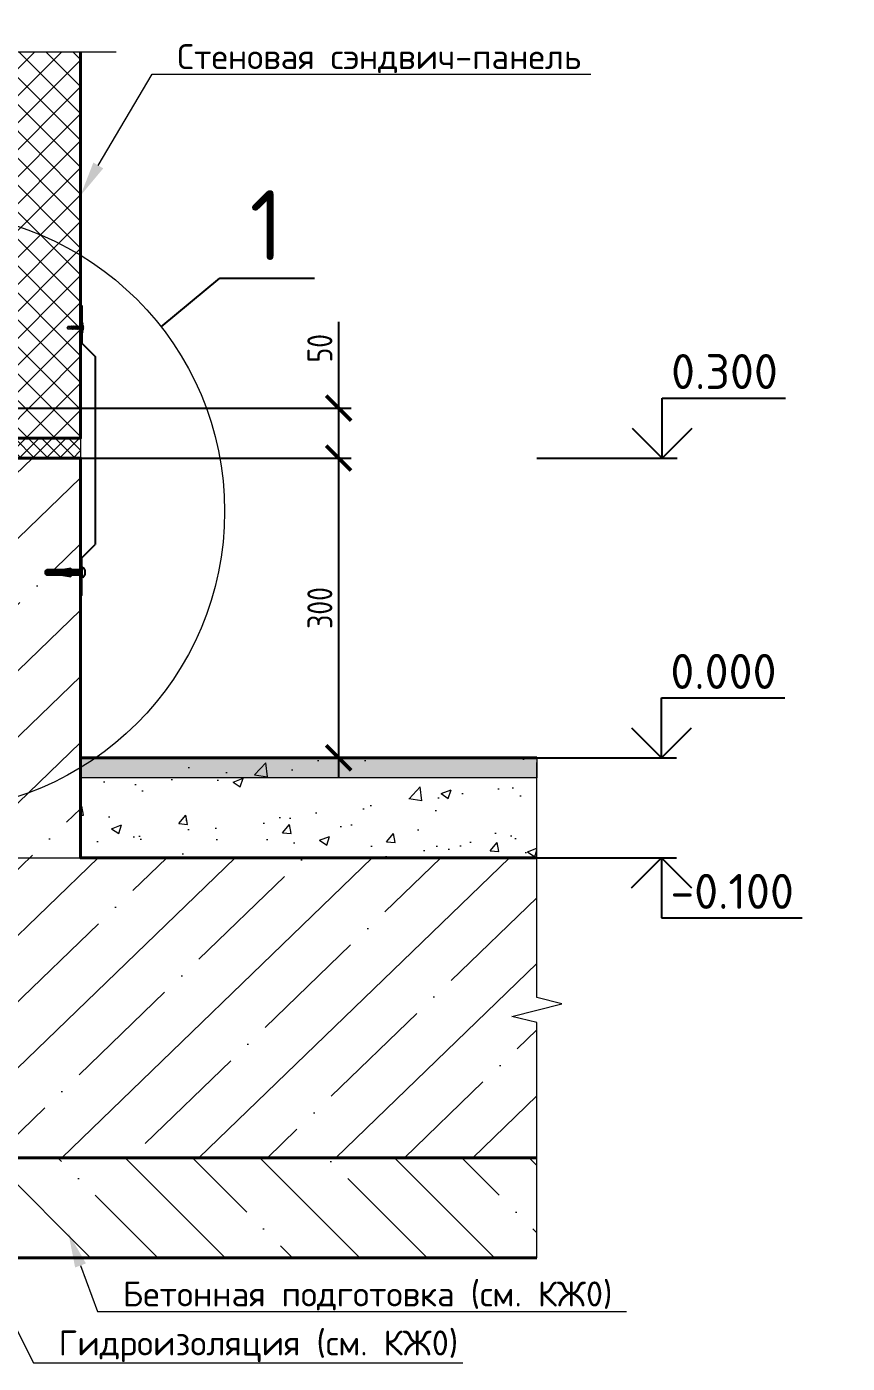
# Model space of a CAD drawing. Header units: millimetres. Extents: x -3689 to 2955806, y -724709 to -635850.
# Drawn here: x 2941213 to 2942034, y -722831 to -721494 of the extents above; entities that cross this region are included whole.
import ezdxf
from ezdxf import colors
from ezdxf.entities.mleader import LeaderData, LeaderLine
from ezdxf.math import Vec2, Vec3

# ---------------------------------------------------------------- set-up
doc = ezdxf.new("R2010")
doc.units = ezdxf.units.MM
doc.header["$PDMODE"] = 35
for name, color, linetype, lineweight in [('0_текст', 7, 'Continuous', 0), ('_PP_Hatch', 9, 'Continuous', 9), ('_PP_Primary Line Continuous', 3, 'Continuous', 40), ('_Выноска', 7, 'Continuous', 15), ('K_Dim', 165, 'Continuous', 13), ('Штрих Бетон неармированный', 7, 'Continuous', 15), ('Штрих Мин. Вата', 40, 'Continuous', 15)]:
    doc.layers.add(name, color=color, linetype=linetype, lineweight=lineweight)
doc.layers.add('S-METL', color=14, linetype='Continuous')
doc.styles.add('GOST 2.304', font='CS_Gost2304.shx')
doc.styles.add('GOST-2.304_Type-B', font='')
doc.styles.add('PDF ISOCPEUR', font='isocpeur.ttf')
doc.styles.add('SPDS', font='isocpeui.ttf')
doc.styles.get('GOST-2.304_Type-B').set_extended_font_data('GOST Common')
doc.linetypes.add('зигзаг', pattern='A,0.00254,-5.08,[131,ltypeshp.shx,S=5.08,R=0,X=-5.08,Y=0],-10.16,[131,ltypeshp.shx,S=5.08,R=180,X=5.08,Y=0],-5.08', length=20.32254)
doc.dimstyles.new('SPDS', dxfattribs={"dimscale": 100, "dimtxt": 2.5, "dimasz": 2.5, "dimexe": 1.25, "dimexo": 0.625, "dimtad": 1, "dimdec": 0, "dimrnd": 0.001, "dimtxsty": 'GOST 2.304', "dimblk": 'ARCHTICK', "dimblk1": 'ARCHTICK', "dimblk2": 'ARCHTICK', "dimcen": 2.5, "dimdle": 2, "dimadec": 0, "dimazin": 2, "dimtfac": 0.75, "dimtdec": 4, "dimtmove": 1, "dimatfit": 3, "dimfxl": 1, "dimtolj": 1, "dimarcsym": 0})

# ---------------------------------------------------------------- blocks, each defined once
blk = doc.blocks.new('*U395')
for points in [[(-60.6, -10.6), (-50, 0)], [(-50, 0), (100.4, 0)], [(111, -10.6), (100.4, 0)], [(-80.6, -11.6), (-90.6, -11.6), (-90.6, -10.6), (-60.6, -10.6)], [(131, -11.6), (141, -11.6), (141, -10.6), (111, -10.6)]]:
    blk.add_lwpolyline(points)
blk = doc.blocks.new('шуруп 4х40')
at = {"color": 0}
for p, q in [((-3.2, -2.9), (-3.2, 2.9)), ((-1.1, 5.3), (0, 5.3)), ((0, -5.3), (0, 5.3)), ((0, 1.9), (0.1, 2)), ((0.8, -1.7), (0, 1.1)), ((1.1, -2), (0.1, 2)), ((0.1, 2), (0.4, 1.7)), ((1.4, -1.7), (0.4, 1.7)), ((2.3, 1.7), (0.4, 1.7)), ((2.3, 1.7), (2.5, 2)), ((3.2, -1.7), (2.3, 1.7)), ((3.5, -2), (2.5, 2)), ((2.5, 2), (2.8, 1.7)), ((3.8, -1.7), (2.8, 1.7)), ((2.8, 1.7), (4.7, 1.7)), ((4.7, 1.7), (4.9, 2)), ((5.6, -1.7), (4.7, 1.7)), ((5.9, -2), (4.9, 2)), ((4.9, 2), (5.2, 1.7)), ((6.2, -1.7), (5.2, 1.7)), ((5.2, 1.7), (7.1, 1.7)), ((7.1, 1.7), (7.3, 2)), ((8.1, -1.7), (7.1, 1.7)), ((8.4, -2), (7.3, 2)), ((7.3, 2), (7.7, 1.7)), ((8.6, -1.7), (7.7, 1.7)), ((9.5, 1.7), (7.7, 1.7)), ((9.5, 1.7), (9.8, 2)), ((10.5, -1.7), (9.5, 1.7)), ((10.8, -2), (9.8, 2)), ((9.8, 2), (10.1, 1.7)), ((11.1, -1.7), (10.1, 1.7)), ((12, 1.7), (10.1, 1.7)), ((12, 1.7), (12.2, 2)), ((12.9, -1.7), (12, 1.7)), ((13.2, -2), (12.2, 2)), ((12.2, 2), (12.5, 1.7)), ((13.5, -1.7), (12.5, 1.7)), ((12.5, 1.7), (14.4, 1.7)), ((14.4, 1.7), (14.6, 2)), ((15.3, -1.7), (14.4, 1.7)), ((15.6, -2), (14.6, 2)), ((14.6, 2), (14.9, 1.7)), ((15.9, -1.7), (14.9, 1.7)), ((14.9, 1.7), (16.8, 1.7)), ((16.8, 1.7), (17.1, 2)), ((17.8, -1.7), (16.8, 1.7)), ((18.1, -2), (17.1, 2)), ((17.1, 2), (17.4, 1.7)), ((18.3, -1.7), (17.4, 1.7)), ((19.2, 1.7), (17.4, 1.7)), ((19.2, 1.7), (19.5, 2)), ((20.2, -1.7), (19.2, 1.7)), ((20.5, -2), (19.5, 2)), ((19.5, 2), (19.8, 1.7)), ((20.7, -1.7), (19.8, 1.7)), ((21.6, 1.7), (19.8, 1.7)), ((21.6, 1.7), (21.9, 2)), ((22.6, -1.7), (21.6, 1.7)), ((22.9, -2), (21.9, 2)), ((21.9, 2), (22.2, 1.7)), ((23.2, -1.7), (22.2, 1.7)), ((24, 1.7), (22.2, 1.7)), ((24, 1.7), (24.3, 2)), ((25, -1.7), (24, 1.7)), ((25.3, -2), (24.3, 2)), ((24.3, 2), (24.6, 1.7)), ((25.6, -1.7), (24.6, 1.7)), ((26.5, 1.7), (24.6, 1.7)), ((26.5, 1.7), (26.7, 2)), ((27.4, -1.7), (26.5, 1.7)), ((27.7, -2), (26.7, 2)), ((26.7, 2), (27, 1.7)), ((28, -1.7), (27, 1.7)), ((28.9, 1.7), (27, 1.7)), ((28.9, 1.7), (29.1, 2)), ((29.8, -1.7), (28.9, 1.7)), ((30.1, -2), (29.1, 2)), ((29.1, 2), (29.4, 1.7)), ((30.4, -1.7), (29.4, 1.7)), ((29.4, 1.7), (31.3, 1.7)), ((31.3, 1.7), (31.5, 2)), ((32.2, -1.7), (31.3, 1.7)), ((32.5, -2), (31.5, 2)), ((31.5, 2), (31.8, 1.7)), ((32.8, -1.7), (31.8, 1.7)), ((31.8, 1.7), (33.8, 1.7)), ((33.8, 1.7), (34, 2)), ((34.7, -1.7), (33.8, 1.7)), ((35, -2), (34, 2)), ((34, 2), (34.3, 1.7)), ((35.3, -1.7), (34.3, 1.7)), ((34.3, 1.7), (35.7, 1.7)), ((36.2, 1.5), (35.7, 1.7)), ((36.5, 1.7), (36.2, 1.5)), ((36.9, -1.2), (36.2, 1.5)), ((37.2, -1.4), (36.5, 1.7)), ((36.9, 1.2), (36.5, 1.7)), ((37.4, -1), (36.9, 1.2)), ((40, 0), (36.9, 1.2)), ((37.4, -1), (40, 0)), ((-1.1, -5.3), (0, -5.3)), ((0, -1.7), (0.8, -1.7)), ((0.8, -1.7), (1.1, -2)), ((1.4, -1.7), (1.1, -2)), ((1.4, -1.7), (3.2, -1.7)), ((3.2, -1.7), (3.5, -2)), ((3.8, -1.7), (3.5, -2)), ((3.8, -1.7), (5.6, -1.7)), ((5.6, -1.7), (5.9, -2)), ((6.2, -1.7), (5.9, -2)), ((6.2, -1.7), (8.1, -1.7)), ((8.1, -1.7), (8.4, -2)), ((8.6, -1.7), (8.4, -2)), ((8.6, -1.7), (10.5, -1.7)), ((10.5, -1.7), (10.8, -2)), ((11.1, -1.7), (10.8, -2)), ((11.1, -1.7), (12.9, -1.7)), ((12.9, -1.7), (13.2, -2)), ((13.5, -1.7), (13.2, -2)), ((13.5, -1.7), (15.3, -1.7)), ((15.3, -1.7), (15.6, -2)), ((15.9, -1.7), (15.6, -2)), ((15.9, -1.7), (17.8, -1.7)), ((17.8, -1.7), (18.1, -2)), ((18.3, -1.7), (18.1, -2)), ((18.3, -1.7), (20.2, -1.7)), ((20.2, -1.7), (20.5, -2)), ((20.7, -1.7), (20.5, -2)), ((20.7, -1.7), (22.6, -1.7)), ((22.6, -1.7), (22.9, -2)), ((23.2, -1.7), (22.9, -2)), ((23.2, -1.7), (25, -1.7)), ((25, -1.7), (25.3, -2)), ((25.6, -1.7), (25.3, -2)), ((25.6, -1.7), (27.4, -1.7)), ((27.4, -1.7), (27.7, -2)), ((28, -1.7), (27.7, -2)), ((28, -1.7), (29.8, -1.7)), ((29.8, -1.7), (30.1, -2)), ((30.4, -1.7), (30.1, -2)), ((30.4, -1.7), (32.2, -1.7)), ((32.2, -1.7), (32.5, -2)), ((32.8, -1.7), (32.5, -2)), ((32.8, -1.7), (34.7, -1.7)), ((34.7, -1.7), (35, -2)), ((35.3, -1.7), (35, -2)), ((35.3, -1.7), (35.7, -1.7)), ((35.7, -1.7), (36.9, -1.2)), ((36.9, -1.2), (37.2, -1.4)), ((37.2, -1.4), (37.4, -1))]:
    blk.add_line(p, q, dxfattribs=at)
for centre, start, end in [((1.8, 0.6), 122.3235, 155.8642), ((1.8, -0.6), 204.1358, 237.6765)]:
    blk.add_arc(centre, 5.56, start, end, dxfattribs=at)
blk = doc.blocks.new('дюбель 6х40')
for p, q in [((0, 3), (12, 3)), ((0, -3), (0, 3)), ((12, 3.6), (12.1, 4.5)), ((21, 2.1), (12, 3.6)), ((12, 3), (12, 2.1)), ((12, 2.1), (21, 2.1)), ((12, 0.3), (40, 0.3)), ((12, -0.3), (12, 0.3)), ((21, 3), (12.1, 4.5)), ((21, 3), (38.6, 3)), ((24, 1.2), (24, 3)), ((24, 1.2), (27.6, 1.2)), ((27.6, 1.2), (27.6, 3)), ((30, 1.2), (30, 3)), ((30, 1.2), (33.6, 1.2)), ((33.6, 1.2), (33.6, 3)), ((38.6, 3), (38.6, 0.3)), ((40, 1.8), (38.6, 3)), ((40, 1.8), (40, 0.3)), ((12, -3), (0, -3)), ((12, -0.3), (40, -0.3)), ((21, -2.1), (12, -3.6)), ((12, -2.1), (21, -2.1)), ((12, -3), (12, -2.1)), ((12, -3.6), (12.1, -4.5)), ((21, -3), (12.1, -4.5)), ((38.6, -3), (21, -3)), ((24, -1.2), (27.6, -1.2)), ((24, -1.2), (24, -3)), ((27.6, -1.2), (27.6, -3)), ((30, -1.2), (33.6, -1.2)), ((30, -1.2), (30, -3)), ((33.6, -1.2), (33.6, -3)), ((38.6, -0.3), (38.6, -3)), ((40, -1.8), (38.6, -3)), ((40, -0.3), (40, -1.8))]:
    blk.add_line(p, q)
blk = doc.blocks.new('*U410')
for name in ['шуруп 4х40', 'дюбель 6х40']:
    blk.add_blockref(name, (0, 0))
blk = doc.blocks.new('4.2x16')
at = {"lineweight": 0}
for p, q in [((-1.2, 5.3), (-1.2, -5.3)), ((14.9, 1.6), (16, 0))]:
    blk.add_line(p, q, dxfattribs=at)
for points in [[(-1.2, 3.6, 0.114819), (-2.1, 0.2), (-1.6, 0.2), (-1.6, -0.2), (-2.1, -0.2, 0.114819), (-1.2, -3.6)], [(0, -5.3), (0, 5.3, 0.414214), (-0.2, 5.5), (-1, 5.5, 0.414214), (-1.2, 5.3, 0.209763), (-1.2, 3.8)], [(0, 3.1, 0.414214), (1.5, 1.6), (3.3, 1.6), (3.6, 2.1)], [(14.2, -0.8, 0.131652), (14.9, -1.6), (16, 0), (14.2, -0.8), (9.9, 1.6), (14.9, 1.6), (14.7, 1.3), (15.7, -0.1)], [(-1.2, -3.8, 0.209763), (-1.2, -5.3, 0.414214), (-1, -5.5), (-0.2, -5.5, 0.414214), (0, -5.3)], [(5.1, -1.6), (1.5, -1.6, 0.414214), (0, -3.1)]]:
    blk.add_lwpolyline(points, format="xyb", dxfattribs=at)
for points in [[(0, -1.6), (0, -1.6), (0, 1.6)], [(3.6, 2.1), (5.4, -2.1)], [(3.9, 1.6), (5.3, 1.6)], [(5.6, 2.1), (7.4, -2.1)], [(5.9, 1.6), (7.3, 1.6)], [(7.6, 2.1), (9.4, -2.1)], [(7.9, 1.6), (9.3, 1.6)], [(14.7, 1.3), (11, 1.3), (14.6, -0.7)], [(7.1, -1.6), (5.7, -1.6)], [(9.1, -1.6), (7.7, -1.6)], [(11.1, -1.6), (9.7, -1.6)], [(11.7, -1.6), (11.4, -2.1)], [(14.9, -1.6), (11.7, -1.6)]]:
    blk.add_lwpolyline(points, dxfattribs=at)
for points in [[(3.6, 2.1), (5.7, -1.6), (5.4, -2.1), (3.3, 1.6)], [(5.3, 1.6), (5.6, 2.1), (7.7, -1.6), (7.4, -2.1)], [(7.3, 1.6), (7.6, 2.1), (9.7, -1.6), (9.4, -2.1)], [(9.6, 2.1), (11.4, -2.1), (9.3, 1.6), (9.6, 2.1), (11.7, -1.6)]]:
    blk.add_lwpolyline(points, close=True, dxfattribs=at)
blk = doc.blocks.new('*U385')
blk.add_blockref('4.2x16', (0, 0))
blk = doc.blocks.new('_ARCHTICK')
at = {"color": 0, "linetype": 'ByBlock', "const_width": 0.15}
blk.add_lwpolyline([(-0.5, -0.5), (0.5, 0.5)], dxfattribs=at)
blk = doc.blocks.new('*D457')
at = {"layer": '_Выноска', "color": 0, "lineweight": -2, "transparency": 16777216}
for p, q in [((2941525.2, -721788.8), (2941525.2, -721875.1)), ((2941525.2, -721855.1), (2941525.2, -721945.1)), ((2941072.3, -721875.1), (2941537.7, -721875.1)), ((2941072.3, -721925.1), (2941537.7, -721925.1))]:
    blk.add_line(p, q, dxfattribs=at)
at = {"layer": 'Defpoints', "color": 0, "transparency": 16777216}
for p in [(2941066, -721875.1), (2941066, -721925.1), (2941525.2, -721925.1)]:
    blk.add_point(p, dxfattribs=at)
at = {"layer": '_Выноска', "color": 0, "lineweight": -2, "transparency": 16777216, "xscale": 25, "yscale": 25, "zscale": 25}
for p, rotation in [((2941525.2, -721875.1), 90), ((2941525.2, -721925.1), 270)]:
    blk.add_blockref('_ARCHTICK', p, dxfattribs=dict(at, rotation=rotation))
at = {"layer": '_Выноска', "color": 0, "transparency": 16777216, "insert": (2941506.4, -721815.3), "char_height": 25, "attachment_point": 5, "rotation": 90, "style": 'GOST 2.304'}
blk.add_mtext('\\A1;50', dxfattribs=at)
blk = doc.blocks.new('*D458')
at = {"layer": '_Выноска', "color": 0, "lineweight": -2, "transparency": 16777216}
for p, q in [((2941525.2, -721905.1), (2941525.2, -722245.1)), ((2941273.3, -721925.1), (2941537.7, -721925.1)), ((2941288.2, -722225.1), (2941537.7, -722225.1))]:
    blk.add_line(p, q, dxfattribs=at)
at = {"layer": 'Defpoints', "color": 0, "transparency": 16777216}
for p in [(2941267, -721925.1), (2941281.9, -722225.1), (2941525.2, -722225.1)]:
    blk.add_point(p, dxfattribs=at)
at = {"layer": '_Выноска', "color": 0, "lineweight": -2, "transparency": 16777216, "xscale": 25, "yscale": 25, "zscale": 25}
for p, rotation in [((2941525.2, -721925.1), 90), ((2941525.2, -722225.1), 270)]:
    blk.add_blockref('_ARCHTICK', p, dxfattribs=dict(at, rotation=rotation))
at = {"layer": '_Выноска', "color": 0, "transparency": 16777216, "insert": (2941506.4, -722075.1), "char_height": 25, "attachment_point": 5, "rotation": 90, "style": 'GOST 2.304'}
blk.add_mtext('\\A1;300', dxfattribs=at)

msp = doc.modelspace()

# ---------------------------------------------------------------- hatches: boundary and pattern name
at = {"layer": '_PP_Hatch', "ltscale": 10}
h = msp.add_hatch(dxfattribs=at)
h.set_pattern_fill('ANSI35', color=256, scale=15, angle=359)
h.set_pattern_definition([(44, (2873761.4, -735493.19), (-66.16621, 68.51712), []), (44, (2873828.74, -735494.36), (-66.16621, 68.51712), [119.0625, -23.8125, 0, -23.8125])])
h.paths.add_polyline_path([(2941267, -722325.1), (2941267, -721925.1), (2941067, -721925.1), (2941067, -722325.1), (2941067, -722625.1), (2941267, -722625.1)])
h.paths.add_polyline_path([(2941723.6, -722625.1), (2941723.6, -722325.1), (2941267, -722325.1), (2941267, -722625.1)])
h = msp.add_hatch(dxfattribs=at)
h.set_pattern_fill('ANSI35', color=256, scale=15, angle=90)
h.set_pattern_definition([(135, (2873761.4, -735493.19), (-67.35192, -67.35192), []), (135, (2873761.4, -735425.84), (-67.35192, -67.35192), [119.0625, -23.8125, 0, -23.8125])])
h.paths.add_polyline_path([(2941267, -722625.1), (2941017, -722625.1), (2941017, -722725.1), (2941267, -722725.1)])
h.paths.add_polyline_path([(2941723.6, -722725.1), (2941723.6, -722625.1), (2941267, -722625.1), (2941267, -722725.1)])
at = {"layer": '_Выноска'}
h = msp.add_hatch(color=256, dxfattribs=at)
h.dxf.hatch_style = 1
h.paths.add_polyline_path([(2941267, -722225.1), (2941723.6, -722225.1), (2941723.6, -722245.1), (2941267, -722245.1)])
at = {"layer": 'Штрих Бетон неармированный'}
h = msp.add_hatch(dxfattribs=at)
h.set_pattern_fill('AR-CONC', color=256, scale=0.57)
h.set_pattern_definition([(50, (2910379.67, -748723.43), (103.84526, -9.08528), [10.8585, -119.4435]), (355, (2910379.67, -748723.43), (-20.08875, 108.9024), [8.6868, -95.55513]), (100.45144, (2910388.33, -748724.19), (83.7565, 99.81712), [9.2283, -101.51144]), (46.1842, (2910379.67, -748694.47), (154.51505, -23.96413), [16.28775, -179.16525]), (96.63556, (2910392.55, -748696.47), (135.32036, 141.0329), [13.84246, -152.2673]), (351.18415, (2910379.67, -748694.47), (135.32036, 141.0329), [13.0302, -143.33205]), (21, (2910394.15, -748701.71), (86.4202, -58.29116), [10.8585, -119.4435]), (326, (2910394.15, -748701.71), (35.22716, 104.98714), [8.6868, -95.5548]), (71.45144, (2910401.35, -748706.57), (121.64736, 46.69598), [9.2283, -101.51126]), (37.5, (2910379.67, -748723.43), (1.760504, 48.196372), [0, -94.39656, 0, -97.0026, 0, -95.91675]), (7.5, (2910379.67, -748723.43), (38.08721, 57.10293), [0, -55.30596, 0, -92.22486, 0, -36.55695]), (327.5, (2910347.385, -748723.43), (77.28664, -3.265384), [0, -36.195, 0, -112.9284, 0, -149.8473]), (317.5, (2910332.91, -748723.43), (84.43363, 14.4931), [0, -47.0535, 0, -74.99604, 0, -106.4133])])
h.paths.add_polyline_path([(2941723.6, -722325.1), (2941723.6, -722225.1), (2941267, -722225.1), (2941267, -722325.1)])
at = {"layer": 'Штрих Мин. Вата'}
h = msp.add_hatch(dxfattribs=at)
h.set_pattern_fill('ANSI37', color=256, scale=6)
h.set_pattern_definition([(45, (2910379.671, -748723.431), (-13.470384, 13.470384), []), (135, (2910379.671, -748723.431), (-13.470384, -13.470384), [])])
h.paths.add_polyline_path([(2941117, -721518.7), (2941267, -721518.7), (2941267, -721905.1), (2941117, -721905.1)])
h = msp.add_hatch(dxfattribs=at)
h.set_pattern_fill('ANSI37', color=256, scale=3)
h.set_pattern_definition([(45, (2910379.671, -748723.431), (-6.735192, 6.735192), []), (135, (2910379.671, -748723.431), (-6.735192, -6.735192), [])])
h.paths.add_polyline_path([(2941117, -721905.1), (2941267, -721905.1), (2941267, -721925.1), (2941117, -721925.1)])

# ---------------------------------------------------------------- linework, layer by layer
msp.add_line((2941347.6, -721793.9), (2941406.2, -721745.2))
for points in [[(2941406.2, -721745.2), (2941501.2, -721745.2)], [(2941848.7, -721865.1), (2941972.2, -721865.1)], [(2941818.7, -721895.1), (2941848.7, -721925.1), (2941878.7, -721895.1)], [(2941848, -722225.1), (2941848, -722165.1)], [(2941848, -722165.1), (2941971.5, -722165.1)], [(2941818, -722195.1), (2941848, -722225.1), (2941878, -722195.1)], [(2941723.6, -722225.1), (2941863, -722225.1)], [(2941723.6, -722325.1), (2941863, -722325.1)], [(2941818, -722355.1), (2941848, -722325.1), (2941878, -722355.1)], [(2941848, -722325.1), (2941848, -722385.1)], [(2941848, -722385.1), (2941989, -722385.1)]]:
    msp.add_lwpolyline(points)
at = {"elevation": 0.3}
for points in [[(2941848.7, -721925.1), (2941848.7, -721865.1)], [(2941723.6, -721925.1), (2941863.7, -721925.1)]]:
    msp.add_lwpolyline(points, dxfattribs=at)
at = {"layer": '_PP_Primary Line Continuous', "ltscale": 10}
for points in [[(2941117, -721518.7), (2941117, -721905.1), (2941267, -721905.1), (2941267, -721518.7)], [(2941267, -722325.1), (2941267, -721925.1), (2941067, -721925.1), (2941067, -722325.1), (2941067, -722325.1), (2941067, -722625.1), (2941723.6, -722625.1)], [(2941723.6, -722325.1), (2941267, -722325.1)], [(2940564.4, -722725.1), (2941723.6, -722725.1)]]:
    msp.add_lwpolyline(points, dxfattribs=at)
at = {"layer": '_PP_Primary Line Continuous'}
msp.add_lwpolyline([(2941723.6, -722325.1), (2941267, -722325.1), (2941267, -722225.1), (2941723.6, -722225.1)], dxfattribs=at)
at = {"layer": '_Выноска'}
for points in [[(2941085.8, -721518.7), (2941085.8, -721518.7), (2941172.2, -721518.7), (2941178.4, -721493.7), (2941190.9, -721543.7), (2941197.2, -721518.7), (2941280, -721518.7), (2941302.5, -721518.7)], [(2941723.6, -722725.1), (2941723.6, -722710.1), (2941723.6, -722489.9), (2941698.6, -722483.6), (2941748.6, -722471.1), (2941723.6, -722464.9), (2941723.6, -722244.7), (2941723.6, -722229.7)]]:
    msp.add_lwpolyline(points, dxfattribs=at)
msp.add_lwpolyline([(2941267, -722225.1), (2941723.6, -722225.1), (2941723.6, -722245.1), (2941267, -722245.1)], close=True, dxfattribs=at)
at = {"layer": '_Выноска', "linetype": 'зигзаг'}
msp.add_lwpolyline([(2941067, -722325.1), (2941267, -722325.1)], dxfattribs=at)
at = {"layer": '_Выноска'}
msp.add_circle((2941111.1, -721978.5), 300, dxfattribs=at)
at = {"layer": 'K_Dim'}
msp.add_lwpolyline([(2941117, -721905.1), (2941267, -721905.1), (2941267, -721925.1), (2941117, -721925.1)], close=True, dxfattribs=at)

# ---------------------------------------------------------------- block references
at = {"layer": 'S-METL'}
for name, p, xscale, yscale, zscale, rotation in [('*U395', (2941281.5, -721886.1), 1.25, 1.25, 1.25, 270), ('*U385', (2941268.3, -721794.7), 0.9090909090909092, 0.9090909090909092, 0.9090909090909092, 180.0000000003209), ('*U410', (2941268.3, -722039.5), 0.906249999999818, 0.906249999999818, 0.906249999999818, 180)]:
    msp.add_blockref(name, p, dxfattribs=dict(at, xscale=xscale, yscale=yscale, zscale=zscale, rotation=rotation))

# ---------------------------------------------------------------- texts
for s, height, style, p in [('1', 70, 'GOST-2.304_Type-B', (2941436.2, -721727.2)), ('0.300', 35, 'PDF ISOCPEUR', (2941857.7, -721856.1, 0.3)), ('0.000', 35, 'PDF ISOCPEUR', (2941857, -722156.1)), ('-0.100', 35, 'PDF ISOCPEUR', (2941857, -722376.1))]:
    msp.add_text(s, height=height, dxfattribs=dict(style=style)).set_placement(p)

# ---------------------------------------------------------------- dimensions: what is measured, and where the dimension line sits
at = {"layer": '_Выноска'}
dim = msp.add_linear_dim(base=(2941525.2, -721925.1), p1=(2941066, -721875.1), p2=(2941066, -721925.1), angle=90, dimstyle='SPDS', override={"dimscale": 10}, dxfattribs=at)
dim.commit()
dim.dimension.update_dxf_attribs({"geometry": '*D457', "text_midpoint": (2941525.2, -721815.3), "dimtype": 160})
dim = msp.add_linear_dim(base=(2941525.2, -722225.1), p1=(2941267, -721925.1), p2=(2941281.9, -722225.1), angle=90, dimstyle='SPDS', override={"dimscale": 10}, dxfattribs=at)
dim.commit()
dim.dimension.update_dxf_attribs({"geometry": '*D458', "text_midpoint": (2941506.4, -722075.1)})

# ---------------------------------------------------------------- leaders
at = {"layer": '0_текст'}
ml = msp.add_multileader_mtext('Standard', dxfattribs=at)
ml.set_content('\\A1;\\pxi1,ql;{\\fISOCPEUR|b0|i0|c204|p34;Стеновая сэндвич-панель}', color=256, style='SPDS')
ml.set_leader_properties(color=256, linetype='ByLayer', lineweight=-1)
ml.build(insert=Vec2(0, 0))
ml.multileader.update_dxf_attribs({"text_left_attachment_type": 6, "text_right_attachment_type": 6, "dogleg_length": 0, "arrow_head_size": 35, "scale": 10})
ctx = ml.context
ctx.base_point, ctx.scale, ctx.char_height, ctx.arrow_head_size, ctx.landing_gap_size, ctx.plane_origin = Vec3(2941338.7, -721541.1), 10, 25, 35, 0.1, Vec3(2942841.9, -722279.4)
ctx.left_attachment, ctx.right_attachment = 6, 6
notes = []
notes.append((ctx, [(1, (1, 1, 0), (2941338.7, -721541.1), (1, 0), 0, [(0, [(2941267, -721662.6)], 0, [])])]))
ctx.mtext.insert, ctx.mtext.width, ctx.mtext.defined_height, ctx.mtext.flow_direction = Vec3(2941338.8, -721511.1), 591.874, 227.2, 5
ml = msp.add_multileader_mtext('Standard', dxfattribs=at)
ml.set_content('\\A1;{\\fISOCPEUR|b0|i0|c204|p34;Конструкция \\Pотмостки (см. КЖ0)}', color=256, style='SPDS')
ml.set_leader_properties(color=256, linetype='ByLayer', lineweight=-1)
ml.build(insert=Vec2(0, 0))
ml.multileader.update_dxf_attribs({"text_left_attachment_type": 6, "text_right_attachment_type": 6, "dogleg_length": 0, "arrow_head_size": 35, "scale": 10})
ctx = ml.context
ctx.base_point, ctx.scale, ctx.char_height, ctx.arrow_head_size, ctx.landing_gap_size, ctx.plane_origin = Vec3(2940229.3, -722582.8), 10, 25, 35, 0.1, Vec3(2942360.5, -722952.5)
ctx.left_attachment, ctx.right_attachment = 6, 6
notes.append((ctx, [(0, (1, 1, 0), (2940529.5, -722582.8), (-1, 0), 0, [(0, [(2940767.5, -722328)], 0, [])])]))
ctx.mtext.insert, ctx.mtext.width, ctx.mtext.defined_height, ctx.mtext.flow_direction = Vec3(2940229.4, -722552.8), 657.489, 17.4, 5
ml = msp.add_multileader_mtext('Standard', dxfattribs=at)
ml.set_content('\\A1;\\pxi1,ql;{\\fISOCPEUR|b0|i0|c204|p34;Гидроизоляция (см. КЖ0)}', color=256, style='SPDS')
ml.set_leader_properties(color=256, linetype='ByLayer', lineweight=-1)
ml.build(insert=Vec2(0, 0))
ml.multileader.update_dxf_attribs({"text_left_attachment_type": 6, "text_right_attachment_type": 6, "dogleg_length": 0, "arrow_head_size": 35, "scale": 10})
ctx = ml.context
ctx.base_point, ctx.scale, ctx.char_height, ctx.arrow_head_size, ctx.landing_gap_size, ctx.plane_origin = Vec3(2941220, -722830.3), 10, 25, 35, 0.1, Vec3(2942628.7, -723300)
ctx.left_attachment, ctx.right_attachment = 6, 6
notes.append((ctx, [(1, (1, 1, 0), (2941220, -722830.3), (1, 0), 0, [(0, [(2941067, -722527.4)], 0, [])])]))
ctx.mtext.insert, ctx.mtext.width, ctx.mtext.defined_height, ctx.mtext.flow_direction = Vec3(2941220.1, -722797.8), 591.874, 227.2, 5
ml = msp.add_multileader_mtext('Standard', dxfattribs=at)
ml.set_content('\\A1;{\\fISOCPEUR|b0|i0|c204|p34;Пеноплекс}', color=256, style='SPDS')
ml.set_leader_properties(color=256, linetype='ByLayer', lineweight=-1)
ml.build(insert=Vec2(0, 0))
ml.multileader.update_dxf_attribs({"text_left_attachment_type": 6, "text_right_attachment_type": 6, "dogleg_length": 0, "arrow_head_size": 35, "scale": 10})
ctx = ml.context
ctx.base_point, ctx.scale, ctx.char_height, ctx.arrow_head_size, ctx.landing_gap_size, ctx.plane_origin = Vec3(2940746.5, -722812.6), 10, 25, 35, 0.1, Vec3(2942218.9, -723472.7)
ctx.left_attachment, ctx.right_attachment = 6, 6
notes.append((ctx, [(1, (1, 1, 0), (2940746.5, -722812.6), (1, 0), 0, [(0, [(2940657.2, -722700)], 0, [])])]))
ctx.mtext.insert, ctx.mtext.width, ctx.mtext.defined_height, ctx.mtext.flow_direction = Vec3(2940746.6, -722782.6), 642.842, 57.1, 5
ml = msp.add_multileader_mtext('Standard', dxfattribs=at)
ml.set_content('\\A1;\\pxi1,ql;{\\fISOCPEUR|b0|i0|c204|p34;Бетонная подготовка (см. КЖ0)}', color=256, style='SPDS')
ml.set_leader_properties(color=256, linetype='ByLayer', lineweight=-1)
ml.build(insert=Vec2(0, 0))
ml.multileader.update_dxf_attribs({"text_left_attachment_type": 6, "text_right_attachment_type": 6, "dogleg_length": 0, "arrow_head_size": 35, "scale": 10})
ctx = ml.context
ctx.base_point, ctx.scale, ctx.char_height, ctx.arrow_head_size, ctx.landing_gap_size, ctx.plane_origin = Vec3(2941284.1, -722778.8), 10, 25, 35, 0.1, Vec3(2942816.4, -723472.7)
ctx.left_attachment, ctx.right_attachment = 6, 6
notes.append((ctx, [(1, (1, 1, 0), (2941284.1, -722778.8), (1, 0), 0, [(0, [(2941254.8, -722700)], 0, [])])]))
ctx.mtext.insert, ctx.mtext.width, ctx.mtext.defined_height, ctx.mtext.flow_direction = Vec3(2941284.2, -722748.8), 591.874, 227.2, 5
for ctx, leaders in notes:
    for number, flags, end, landing, length, lines in leaders:
        leader = LeaderData()
        leader.index, (leader.has_last_leader_line, leader.has_dogleg_vector, leader.attachment_direction) = number, flags
        leader.last_leader_point, leader.dogleg_vector, leader.dogleg_length = Vec3(end), Vec3(landing), length
        for number, points, colour, breaks in lines:
            line = LeaderLine()
            line.index, line.vertices, line.color, line.breaks = number, Vec3.list(points), colors.encode_raw_color(colour), breaks
            leader.lines.append(line)
        ctx.leaders.append(leader)

doc.saveas('drawing.dxf')
